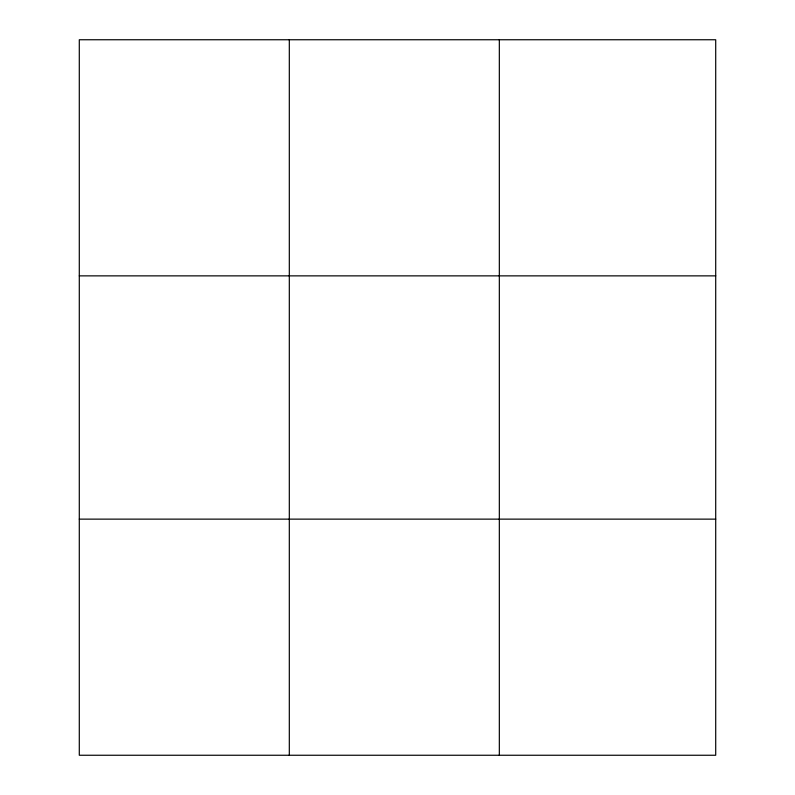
<?xml version="1.0" encoding="UTF-8"?>
<svg xmlns="http://www.w3.org/2000/svg" width="795" height="795" viewBox="0 0 795 795"><rect width="100%" height="100%" fill="white"/><g stroke="black" fill="none" stroke-linecap="round" stroke-linejoin="round"><path stroke-width="1.19" d="M289.31 755.25L289.31 39.75M499.33 755.25L499.33 39.75M715.709 275.865L715.709 39.75L79.291 39.75L79.291 755.25L715.709 755.25L715.709 275.865L79.291 275.865M79.291 519.135L715.709 519.135"/></g></svg>
